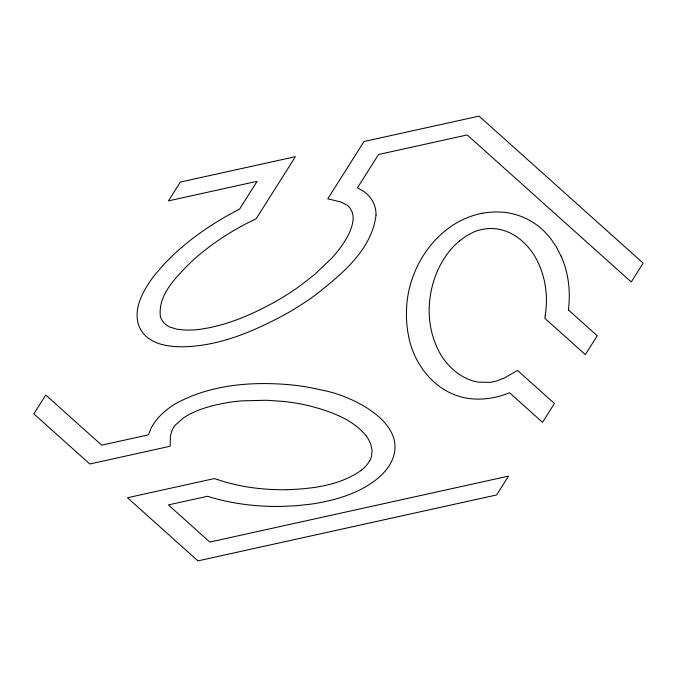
<?xml version="1.0" encoding="UTF-8"?>
<svg xmlns="http://www.w3.org/2000/svg" width="677" height="677" viewBox="0 0 677 677"><rect width="100%" height="100%" fill="white"/><g stroke="black" fill="none" stroke-linecap="round" stroke-linejoin="round"><path stroke-width="1.02" d="M376.014 215.201C371.648 250.549 340.582 275.234 314.45 295.714A228.411 151.944 -18.8 0 1 287.056 313.341C254.307 331.29 218.053 346.962 180.04 346.793C167.668 346.429 154.001 344.398 144.912 335.174A58.764 39.088 -18.8 0 1 138.252 323.911C134.08 308.644 141.899 293.259 150.353 280.972A149.998 99.781 -18.8 0 1 155.312 274.303L164.012 264.233L173.727 254.535A208.431 138.658 -18.8 0 1 182.435 246.775M545.323 315.364L544.867 318.334L585.343 354.604L597.241 335.775L568.494 310.015M369.752 460.673L370.547 459.091A28.578 19.007 -18.8 0 0 371.478 456.603L372.105 450.34L370.793 444.383A71.347 47.466 -18.8 0 0 366.257 436.005M459.361 241.08L466.301 235.926L474.162 231.822A28.578 19.007 -18.8 0 1 477.471 230.629L479.638 230.002A33.258 22.129 -18.8 0 1 493.88 228.589C513.945 230.036 530.463 245.506 538.418 263.235A195.094 129.781 -18.8 0 1 545.239 315.372M361.23 470.354C339.727 485.561 312.241 488.836 286.591 489.716M482.227 213.306C437.291 221.878 406.699 267.872 406.471 311.995A228.411 151.944 -18.8 0 0 408.324 334.751C413.182 363.295 433.686 390.367 462.653 397.289A59.136 39.342 -18.8 0 0 501.09 395.783L509.612 392.812L542.539 422.313L554.438 403.492L517.541 370.429L504.297 378.02L496.275 381.083A29.001 19.294 -18.8 0 1 490.013 382.336L479.079 382.2A46.154 30.702 -18.8 0 1 472.207 380.669C462.247 377.495 453.582 371.021 446.828 363.134A128.359 85.387 -18.8 0 1 441.963 356.576C436.547 348.046 432.925 338.449 430.927 328.557A201.856 134.274 -18.8 0 1 429.201 308.543C429.751 287.97 436.462 267.246 449.452 251.142A72.092 47.957 -18.8 0 1 459.344 241.071M217.672 479.68L214.355 478.563L127.479 497.739L197.938 560.878L496.639 494.946L508.537 476.117L209.836 542.057L168.378 504.907L207.517 496.275A221.125 147.104 -18.8 0 0 269.471 506.379M366.274 435.996C352.565 418.86 330.258 411.413 309.812 405.938A201.856 134.274 -18.8 0 0 284.018 401.478L266.543 400.251L241.689 400.869A128.359 85.387 -18.8 0 0 230.138 402.206C216.454 404.347 202.778 407.664 190.33 413.859A46.154 30.702 -18.8 0 0 183.484 417.912L175.436 424.995A29.001 19.294 -18.8 0 0 172.449 429.421L170.426 435.506L170.172 446.245L89.804 463.99L33.85 413.85L45.748 395.021L101.702 445.161L148.449 434.846L150.971 428.465A59.136 39.342 -18.8 0 1 176.841 403.018C212.003 384.104 253.672 381.202 292.726 385.035A228.411 151.944 -18.8 0 1 321.973 390.164C352.869 395.495 415.517 425.951 388.361 467.012A58.764 39.088 -18.8 0 1 376.395 479.477C360.274 492.162 340.269 498.754 320.356 502.579A149.998 99.781 -18.8 0 1 310.802 504.153L296.027 505.753L281.429 506.421A208.431 138.658 -18.8 0 1 269.488 506.337M561.055 256.092L556.359 246.987L551.552 239.802A154.356 102.684 -18.8 0 0 545.857 233.057C534.297 220.592 517.82 212.967 500.853 212.096A58.764 39.088 -18.8 0 0 482.227 213.306M286.583 489.733A195.094 129.781 -18.8 0 1 217.723 479.629M369.76 460.673A33.258 22.129 -18.8 0 1 361.213 470.346M561.148 256.058A220.347 146.587 -18.8 0 1 568.375 310.032M375.989 215.21A59.136 39.342 -18.8 0 0 363.456 191.252L357.439 187.842L378.502 154.517L467.164 134.943L631.252 281.979L643.15 263.15L479.062 116.122L363.998 141.518L327.778 198.818L340.785 201.974L346.776 204.996A29.001 19.294 -18.8 0 1 350.051 208.169L352.184 212.197L352.937 215.388A46.154 30.702 -18.8 0 1 352.971 220.973C351.321 231.915 345.058 241.486 338.534 250.151A128.359 85.387 -18.8 0 1 331.848 258.055L314.67 274.422L300.563 285.457A201.856 134.274 -18.8 0 1 276.487 301.02C252.419 314.466 226.44 325.874 198.886 329.428A71.347 47.466 -18.8 0 1 185.337 330.054L177.095 329.234L169.868 327.076A28.578 19.007 -18.8 0 1 167.473 325.781L166.11 324.825A33.258 22.129 -18.8 0 1 160.407 316.565C157.639 294.58 176.485 276.927 190.491 262.558A195.094 129.781 -18.8 0 1 252.538 220.499L256.27 218.603L295.426 156.658L180.361 182.054L168.463 200.883L257.125 181.309L239.489 209.21A221.125 147.104 -18.8 0 0 182.401 246.758"/></g></svg>
